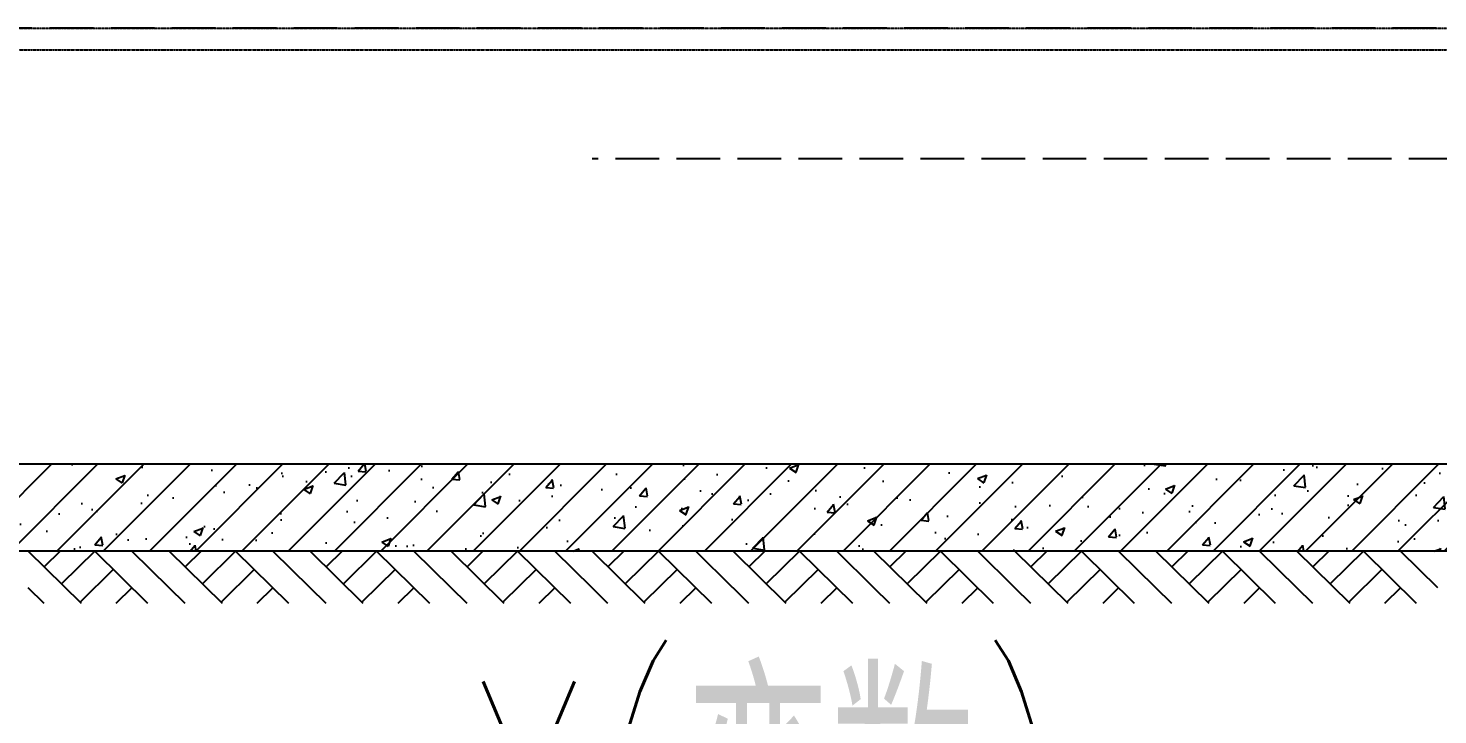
# Model space of a CAD drawing. Extents: x 220580 to 2027826, y -309201 to 71987.
# Drawn here: x 340343 to 343577, y -166855 to -165279 of the extents above; entities that cross this region are included whole.
import ezdxf
from ezdxf.xclip import XClip

# ---------------------------------------------------------------- set-up
doc = ezdxf.new("R2010")
doc.units = 0
for name, pattern in [('20剖面图$0$DASH', [0.35, 0.25, -0.1]), ('DASH', [0.35, 0.25, -0.1]), ('ZN-DOT', [0.25, 0, -0.25])]:
    doc.linetypes.add(name, pattern=pattern)
for name, color, linetype in [('!ZN6-层高线-8', 8, 'ZN-DOT'), ('20剖面图$0$A-HATCH-1', 252, 'Continuous'), ('20剖面图$0$A-SFCE', 30, 'Continuous'), ('20剖面图$0$AS-COLN', 6, 'Continuous'), ('20剖面图$0$PUB_HATCH', 8, 'Continuous'), ('DIM', 173, 'Continuous')]:
    doc.layers.add(name, color=color, linetype=linetype)
doc.styles.add('DHTEXT-1', font='ROMANS.shx', dxfattribs={"width": 0.7, "bigfont": 'CHINESE.shx'})
doc.dimstyles.new('ZN200', dxfattribs={"dimscale": 200, "dimtxt": 2.5, "dimasz": 1.5, "dimexe": 1, "dimexo": 2, "dimgap": 0.9, "dimtad": 1, "dimdec": 0, "dimdsep": 46, "dimtxsty": 'DHTEXT-1', "dimblk": 'ARCHTICK', "dimcen": 2.5, "dimclrd": 173, "dimclre": 173, "dimclrt": 7, "dimazin": 2, "dimtfac": 1, "dimtdec": 0, "dimtix": 1, "dimtmove": 2, "dimatfit": 3, "dimfxl": 0, "dimtolj": 1, "dimtzin": 0, "dimarcsym": 0})

# ---------------------------------------------------------------- blocks, each defined once
blk = doc.blocks.new('_ArchTick')
at = {"color": 0, "linetype": 'ByBlock', "const_width": 0.4}
blk.add_lwpolyline([(-0.5, -0.5), (0.5, 0.5)], dxfattribs=at)
blk = doc.blocks.new('*D865')
at = {"layer": 'Defpoints', "color": 0, "ltscale": 2, "transparency": 16777216}
for p in [(339522.7, -167270.9), (344545.5, -167271.9), (344545.5, -167683.1)]:
    blk.add_point(p, dxfattribs=at)
at = {"layer": 'DIM', "color": 173, "linetype": 'ByBlock', "lineweight": -2, "ltscale": 2, "transparency": 16777216}
for p, q in [((339522.7, -167670.9), (339522.7, -167883.1)), ((344545.5, -167671.9), (344545.5, -167883.1)), ((339522.7, -167683.1), (344545.5, -167683.1))]:
    blk.add_line(p, q, dxfattribs=at)
at = {"layer": 'DIM', "color": 173, "lineweight": -2, "ltscale": 2, "transparency": 16777216, "xscale": 300, "yscale": 300, "zscale": 300, "rotation": 180}
blk.add_blockref('_ArchTick', (339522.7, -167683.1), dxfattribs=at)
at = {"layer": 'DIM', "color": 173, "lineweight": -2, "ltscale": 2, "transparency": 16777216, "xscale": 300, "yscale": 300, "zscale": 300}
blk.add_blockref('_ArchTick', (344545.5, -167683.1), dxfattribs=at)
at = {"layer": 'DIM', "color": 7, "ltscale": 2, "transparency": 16777216, "insert": (342034.1, -167111.9), "char_height": 500, "attachment_point": 5, "style": 'DHTEXT-1'}
blk.add_mtext('\\A1;X(变数)', dxfattribs=at)
blk = doc.blocks.new('20剖面图$0$$LinePat$素土夯实')
at = {"color": 0}
for p, q in [((0, -210), (210, 0)), ((120, -300), (420, 0)), ((420, 0), (607.5, -187.5)), ((495, -300), (795, 0)), ((615, 0), (705, -90)), ((315, -105), (502.5, -292.5)), ((210, -210), (300, -300)), ((705, -300), (795, -210))]:
    blk.add_line(p, q, dxfattribs=at)
blk = doc.blocks.new('20250829153746')
at = {"layer": '20剖面图$0$PUB_HATCH'}
h = blk.add_hatch(dxfattribs=at)
h.set_pattern_fill('钢筋混凝土', color=256, scale=30, style=0)
h.set_pattern_definition([(45, (1565788.06, -567835.28), (-53.0330086, 53.0330086), []), (50, (1565788.06, -567835.28), (215.178055, -18.82564), [22.5, -247.5]), (355, (1565788.06, -567835.28), (-41.6254, 225.65764), [18, -198]), (100.4514, (1565806, -567836.85), (173.552815, 206.831863), [19.122057, -210.342634]), (46.1842, (1565788.06, -567775.28), (320.172315, -49.655704), [33.75, -371.25]), (96.6356, (1565814.74, -567779.42), (280.39881, 292.23536), [28.683086, -315.5139]), (351.1842, (1565788.06, -567775.28), (280.398584, 292.23558), [27, -297]), (21, (1565818.06, -567790.28), (179.072116, -120.785667), [22.5, -247.5]), (326, (1565818.06, -567790.28), (72.9946, 217.545014), [18, -198]), (71.4514, (1565832.98, -567800.35), (252.066789, 96.75915), [19.122057, -210.342634]), (37.5, (1565788.06, -567835.28), (3.6479566, 99.868156), [0, -195.6, 0, -201, 0, -198.75]), (7.5, (1565788.06, -567835.28), (78.920861, 118.3235136), [0, -114.6, 0, -191.1, 0, -75.75]), (327.5, (1565721.16, -567835.28), (160.146731, -6.7664615), [0, -75, 0, -234, 0, -310.5]), (317.5, (1565691.16, -567835.28), (174.955851, 30.031495), [0, -97.5, 0, -155.4, 0, -220.5])])
h.paths.add_polyline_path([(-4650, -1100), (-4650, -900), (0, -900), (0, -1100)])
at = {"layer": '20剖面图$0$A-SFCE', "color": 8, "linetype": '20剖面图$0$DASH'}
for p, q in [((-4650, 100), (50, 100)), ((-4650, 50), (50, 50))]:
    blk.add_line(p, q, dxfattribs=at)
at = {"layer": '20剖面图$0$AS-COLN'}
blk.add_lwpolyline([(0, -1100), (-4650, -1100), (-4650, -900), (0, -900)], dxfattribs=at)
at = {"layer": '20剖面图$0$A-HATCH-1', "xscale": -0.4067085953665854, "yscale": 0.4, "zscale": 0.4}
for p in [(-3680, -1100), (-3356.7, -1100), (-3033.3, -1100), (-2710, -1100), (-2386.7, -1100), (-2063.3, -1100), (-1740, -1100), (-1416.7, -1100), (-1093.3, -1100), (-770, -1100)]:
    blk.add_blockref('20剖面图$0$$LinePat$素土夯实', p, dxfattribs=at)

msp = doc.modelspace()

# ---------------------------------------------------------------- linework, layer by layer
at = {"layer": '!ZN6-层高线-8', "linetype": 'DASH', "ltscale": 400}
msp.add_line((351552.8, -165279.4), (337639.8, -165279.4), dxfattribs=at)

# ---------------------------------------------------------------- dimensions: what is measured, and where the dimension line sits
at = {"layer": 'DIM', "ltscale": 2}
dim = msp.add_linear_dim(base=(344545.5, -167683.1), p1=(339522.7, -167270.9), p2=(344545.5, -167271.9), text='X(变数)', dimstyle='ZN200', dxfattribs=at)
dim.commit()
dim.dimension.update_dxf_attribs({"geometry": '*D865', "text_midpoint": (342034.1, -167111.9)})

# ---------------------------------------------------------------- next in the draw order: block references
at = {"ltscale": 30}
ref = msp.add_blockref('20250829153746', (344346.7, -165379.4), dxfattribs=at)
XClip(ref).set_block_clipping_path([(-6706.9425857681, -2293.6337352093), (3746.9317506557, 16818.2785192617)])

# ---------------------------------------------------------------- next in the draw order: linework, layer by layer
at = {"layer": '!ZN6-层高线-8', "linetype": 'DASH', "ltscale": 400}
msp.add_line((351450.4, -165579.4), (341637.3, -165579.4), dxfattribs=at)

doc.saveas('drawing.dxf')
